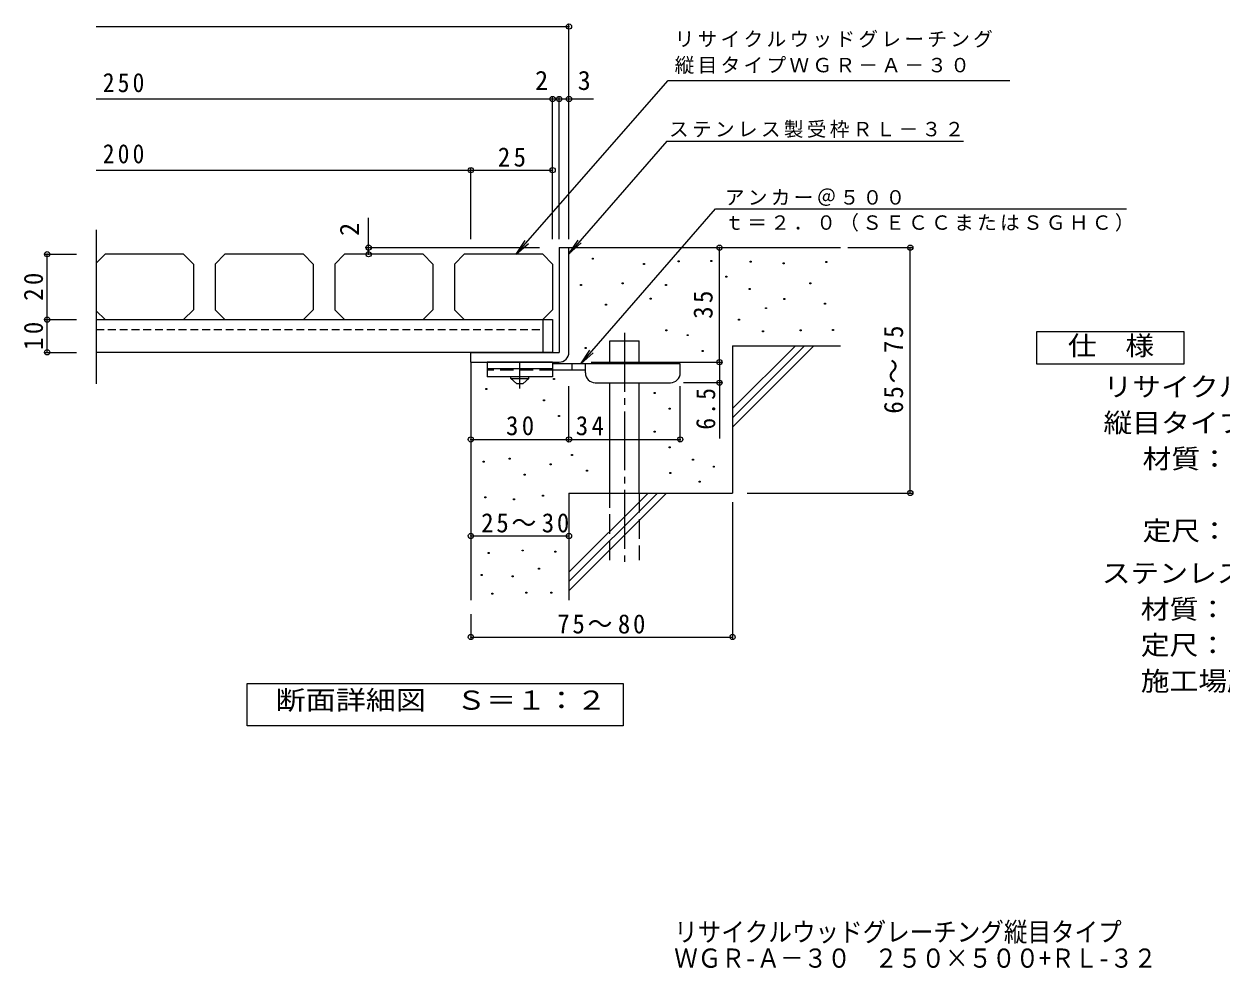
# Model space of a CAD drawing. Units: millimetres at full size. Extents: x -326 to 344, y -273 to 262.
# Drawn here: x -325.7 to 40.3, y -273 to 15.6 of the extents above; entities that cross this region are included whole.
import ezdxf
from ezdxf.enums import TextEntityAlignment as Align

# ---------------------------------------------------------------- set-up
doc = ezdxf.new("R2010")
doc.units = ezdxf.units.MM
doc.header["$LTSCALE"] = 2
doc.header["$PDMODE"] = 32
doc.header["$PDSIZE"] = 1.6
for name, pattern in [('CHAIN1', [8, 5, -1, 1, -1]), ('CHAIN2', [12, 9, -1, 1, -1]), ('DASHED1', [1.8, 1.2, -0.6]), ('DASHED2', [3, 2, -1]), ('DASHED3', [4, 3, -1])]:
    doc.linetypes.add(name, pattern=pattern)
for name, color, linetype, lineweight in [('D-0', 7, 'Continuous', 9), ('D-1', 2, 'Continuous', 9), ('D-3', 4, 'Continuous', 9), ('D-4', 7, 'Continuous', 9), ('D-5', 7, 'Continuous', 9), ('D-6', 6, 'Continuous', 5), ('D-9', 4, 'Continuous', 9), ('F-5', 7, 'Continuous', 9)]:
    doc.layers.add(name, color=color, linetype=linetype, lineweight=lineweight)
doc.styles.add('ＭＳ ゴシック', font='')
doc.styles.get('ＭＳ ゴシック').set_extended_font_data('MS Gothic')

msp = doc.modelspace()

# ---------------------------------------------------------------- linework, layer by layer
at = {"layer": 'D-0'}
for points in [[(-151.931, -56.306), (-151.931, -56.006), (-151.631, -56.006), (-151.631, -56.306)], [(-136.265, -57.926), (-136.265, -57.626), (-135.965, -57.626), (-135.965, -57.926)], [(-125.73, -57.116), (-125.73, -56.816), (-125.431, -56.816), (-125.431, -57.116)], [(-115.73, -57.007), (-115.73, -56.707), (-115.43, -56.707), (-115.43, -57.007)], [(-103.701, -57.21), (-103.701, -56.91), (-103.401, -56.91), (-103.401, -57.21)], [(-93.55, -57.752), (-93.55, -57.452), (-93.25, -57.452), (-93.25, -57.752)], [(-80.557, -57.346), (-80.557, -57.046), (-80.257, -57.046), (-80.257, -57.346)], [(-111.16, -61.804), (-111.16, -61.504), (-110.86, -61.504), (-110.86, -61.804)], [(-155.535, -64.368), (-155.535, -64.068), (-155.235, -64.068), (-155.235, -64.368)], [(-142.817, -63.827), (-142.817, -63.527), (-142.517, -63.527), (-142.517, -63.827)], [(-129.553, -64.369), (-129.553, -64.069), (-129.253, -64.069), (-129.253, -64.369)], [(-103.972, -65.602), (-103.972, -65.302), (-103.672, -65.302), (-103.672, -65.602)], [(-85.429, -63.842), (-85.429, -63.542), (-85.129, -63.542), (-85.129, -63.842)], [(-134.29, -68.565), (-134.29, -68.265), (-133.99, -68.265), (-133.99, -68.565)], [(-93.415, -68.58), (-93.415, -68.28), (-93.115, -68.28), (-93.115, -68.58)], [(-147.95, -70.328), (-147.95, -70.028), (-147.65, -70.028), (-147.65, -70.328)], [(-98.964, -71.422), (-98.964, -71.122), (-98.664, -71.122), (-98.664, -71.422)], [(-80.963, -70.068), (-80.963, -69.768), (-80.663, -69.768), (-80.663, -70.068)], [(-107.253, -74.918), (-107.253, -74.618), (-106.953, -74.618), (-106.953, -74.918)], [(-129.418, -78.175), (-129.418, -77.875), (-129.118, -77.875), (-129.118, -78.175)], [(-122.912, -79.672), (-122.912, -79.372), (-122.612, -79.372), (-122.612, -79.672)], [(-99.912, -78.46), (-99.912, -78.16), (-99.612, -78.16), (-99.612, -78.46)], [(-88.407, -78.189), (-88.407, -77.889), (-88.107, -77.889), (-88.107, -78.189)], [(-78.526, -78.054), (-78.526, -77.754), (-78.226, -77.754), (-78.226, -78.054)], [(-154.091, -83.586), (-154.091, -83.286), (-153.791, -83.286), (-153.791, -83.586)], [(-118.342, -84.469), (-118.342, -84.169), (-118.042, -84.169), (-118.042, -84.469)], [(-163.834, -93.108), (-163.834, -92.808), (-163.534, -92.808), (-163.534, -93.108)], [(-184.513, -96.083), (-184.513, -95.783), (-184.213, -95.783), (-184.213, -96.083)], [(-133.054, -97.341), (-133.054, -97.041), (-132.754, -97.041), (-132.754, -97.341)], [(-166.816, -99.571), (-166.816, -99.27), (-166.516, -99.27), (-166.516, -99.571)], [(-128.484, -102.138), (-128.484, -101.838), (-128.184, -101.838), (-128.184, -102.138)], [(-162.246, -104.368), (-162.246, -104.068), (-161.946, -104.068), (-161.946, -104.368)], [(-133.054, -109.174), (-133.054, -108.874), (-132.754, -108.874), (-132.754, -109.174)], [(-158.28, -116.29), (-158.28, -115.99), (-157.98, -115.99), (-157.98, -116.29)], [(-128.484, -113.971), (-128.484, -113.671), (-128.184, -113.671), (-128.184, -113.971)], [(-185.301, -118.316), (-185.301, -118.016), (-185.001, -118.016), (-185.001, -118.316)], [(-177.354, -117.467), (-177.354, -117.167), (-177.054, -117.167), (-177.054, -117.467)], [(-164.844, -119.145), (-164.844, -118.845), (-164.544, -118.845), (-164.544, -119.145)], [(-121.307, -117.712), (-121.307, -117.412), (-121.007, -117.412), (-121.007, -117.712)], [(-114.935, -119.862), (-114.935, -119.562), (-114.635, -119.562), (-114.635, -119.862)], [(-172.784, -122.265), (-172.784, -121.964), (-172.484, -121.964), (-172.484, -122.265)], [(-153.71, -121.087), (-153.71, -120.787), (-153.41, -120.787), (-153.41, -121.087)], [(-128.21, -121.772), (-128.21, -121.472), (-127.91, -121.472), (-127.91, -121.772)], [(-119.257, -124.454), (-119.257, -124.154), (-118.957, -124.154), (-118.957, -124.454)], [(-184.818, -129.201), (-184.818, -128.901), (-184.518, -128.901), (-184.518, -129.201)], [(-175.986, -129.81), (-175.986, -129.51), (-175.686, -129.51), (-175.686, -129.81)], [(-167.155, -128.744), (-167.155, -128.444), (-166.855, -128.444), (-166.855, -128.744)], [(-183.752, -146.255), (-183.752, -145.955), (-183.452, -145.955), (-183.452, -146.255)], [(-173.398, -145.494), (-173.398, -145.194), (-173.098, -145.194), (-173.098, -145.494)], [(-163.424, -145.875), (-163.424, -145.575), (-163.124, -145.575), (-163.124, -145.875)], [(-185.884, -152.955), (-185.884, -152.655), (-185.584, -152.655), (-185.584, -152.955)], [(-176.443, -153.412), (-176.443, -153.112), (-176.143, -153.112), (-176.143, -153.412)], [(-168.373, -151.052), (-168.373, -150.752), (-168.073, -150.752), (-168.073, -151.052)], [(-182.61, -158.665), (-182.61, -158.365), (-182.31, -158.365), (-182.31, -158.665)], [(-172.256, -158.361), (-172.256, -158.061), (-171.956, -158.061), (-171.956, -158.361)], [(-164.642, -158.361), (-164.642, -158.061), (-164.342, -158.061), (-164.342, -158.361)]]:
    msp.add_lwpolyline(points, close=True, dxfattribs=at)
at = {"layer": 'D-1'}
for p, q in [((-162.07, -52.773), (-162.07, -84.773)), ((-162.07, -52.773), (-159.07, -52.773)), ((-159.07, -84.773), (-159.07, -52.773)), ((-189.07, -84.773), (-162.07, -84.773)), ((-189.07, -87.773), (-189.07, -84.773)), ((-189.07, -87.773), (-162.07, -87.773))]:
    msp.add_line(p, q, dxfattribs=at)
msp.add_arc((-162.07, -84.773), 3, 270, 0, dxfattribs=at)
at = {"layer": 'D-3'}
for p, q in [((-303.604, -47.35), (-303.604, -94.375)), ((-276.87, -54.773), (-273.87, -57.773)), ((-267.27, -57.773), (-264.27, -54.773)), ((-240.27, -54.773), (-264.27, -54.773)), ((-240.27, -54.773), (-237.27, -57.773)), ((-230.67, -57.773), (-227.67, -54.773)), ((-203.67, -54.773), (-227.67, -54.773)), ((-203.67, -54.773), (-200.67, -57.773)), ((-194.07, -57.773), (-191.07, -54.773)), ((-167.07, -54.773), (-191.07, -54.773)), ((-167.07, -54.773), (-164.07, -57.773)), ((-273.87, -57.773), (-273.87, -71.773)), ((-267.27, -57.773), (-267.27, -71.773)), ((-237.27, -57.773), (-237.27, -71.773)), ((-200.67, -57.773), (-200.67, -71.773)), ((-164.07, -57.773), (-164.07, -71.773)), ((-300.87, -74.773), (-303.604, -72.039)), ((-276.87, -74.773), (-273.87, -71.773)), ((-267.27, -71.773), (-264.27, -74.773)), ((-240.27, -74.773), (-237.27, -71.773)), ((-203.67, -74.773), (-200.67, -71.773)), ((-167.07, -74.773), (-164.07, -71.773))]:
    msp.add_line(p, q, dxfattribs=at)
for points in [[(-276.87, -54.773), (-300.87, -54.773), (-303.604, -57.507)], [(-230.67, -57.773), (-230.67, -71.773), (-227.67, -74.773)], [(-194.07, -57.773), (-194.07, -71.773), (-191.07, -74.773)]]:
    msp.add_lwpolyline(points, dxfattribs=at)
at = {"layer": 'D-4'}
for p, q in [((-303.604, 14.8), (-159.07, 14.8)), ((-159.07, -50.182), (-159.07, 15.401)), ((-164.07, -50.182), (-164.07, -6.739)), ((-162.07, -50.182), (-162.07, -6.739)), ((-303.604, -7.339), (-164.07, -7.339)), ((-164.07, -7.339), (-163.07, -7.339)), ((-163.07, -7.339), (-151.538, -7.339)), ((-303.604, -29.089), (-189.07, -29.089)), ((-189.07, -50.182), (-189.07, -28.489)), ((-189.07, -29.089), (-164.07, -29.089)), ((-220.33, -54.773), (-220.33, -43.681)), ((-319.204, -54.773), (-309.604, -54.773)), ((-318.604, -74.773), (-318.604, -54.773)), ((-220.93, -52.773), (-168.071, -52.773)), ((-113.077, -87.773), (-113.077, -52.773)), ((-73.864, -52.773), (-54.133, -52.773)), ((-54.733, -127.773), (-54.733, -52.773)), ((-319.204, -74.773), (-309.604, -74.773)), ((-318.604, -84.773), (-318.604, -74.773)), ((-319.204, -84.773), (-309.604, -84.773)), ((-152.268, -87.773), (-112.477, -87.773)), ((-113.077, -87.773), (-113.077, -111.123)), ((-159.069, -111.994), (-159.069, -95.073)), ((-125.068, -111.994), (-125.068, -95.073)), ((-112.477, -94.073), (-124.068, -94.073)), ((-104.623, -127.773), (-54.133, -127.773)), ((-109.07, -130.528), (-109.07, -172.39)), ((-189.07, -140.897), (-159.07, -140.897)), ((-189.07, -164.773), (-189.07, -172.39)), ((-189.07, -171.79), (-109.07, -171.79))]:
    msp.add_line(p, q, dxfattribs=at)
msp.add_lwpolyline([(-189.069, -111.394), (-159.069, -111.394), (-125.068, -111.394)], dxfattribs=at)
for p in [(-159.07, 14.8), (-164.07, -7.339), (-162.07, -7.339), (-159.07, -7.339), (-189.07, -29.089), (-164.07, -29.089), (-318.604, -54.773), (-220.33, -52.773), (-220.33, -54.773), (-113.077, -52.773), (-54.733, -52.773), (-318.604, -74.773), (-318.604, -84.773), (-113.077, -87.773), (-113.077, -94.073), (-189.069, -111.394), (-159.069, -111.394), (-125.068, -111.394), (-54.733, -127.773), (-189.07, -140.897), (-159.07, -140.897), (-189.07, -171.79), (-109.07, -171.79)]:
    msp.add_point(p, dxfattribs=at)
at = {"layer": 'D-5'}
for p, q in [((-175.244, -54.773), (-128.754, -1.663)), ((-128.754, -1.663), (-24.273, -1.663)), ((-129.107, -20.191), (-159.07, -54.617)), ((-129.107, -20.191), (-38.442, -20.191)), ((-155.447, -88.273), (-114.262, -40.955)), ((-114.262, -40.955), (11.413, -40.955)), ((-175.244, -54.773), (-172.481, -50.605)), ((-159.07, -54.617), (-156.308, -50.449)), ((-175.244, -54.773), (-171.497, -51.462)), ((-159.07, -54.617), (-155.323, -51.306)), ((-16.077, -78.405), (28.923, -78.405)), ((-16.077, -88.406), (-16.077, -78.405)), ((28.923, -78.405), (28.923, -88.406)), ((-155.447, -88.273), (-152.684, -84.105)), ((-155.447, -88.273), (-151.7, -84.962)), ((28.923, -88.406), (-16.077, -88.406))]:
    msp.add_line(p, q, dxfattribs=at)
msp.add_lwpolyline([(-257.469, -198.961), (-257.469, -185.961), (-142.469, -185.961), (-142.469, -198.961)], close=True, dxfattribs=at)
at = {"layer": 'D-6'}
for p, q in [((-159.07, -52.773), (-76.07, -52.773)), ((-167.07, -74.773), (-167.07, -84.773)), ((-146.612, -88.273), (-146.612, -81.273)), ((-146.612, -81.273), (-137.612, -81.273)), ((-137.612, -88.273), (-137.612, -81.273)), ((-109.07, -101.975), (-89.868, -82.773)), ((-109.07, -82.773), (-76.07, -82.773)), ((-109.07, -104.803), (-87.04, -82.773)), ((-109.07, -82.773), (-109.07, -127.773)), ((-109.07, -107.631), (-84.212, -82.773)), ((-164.07, -84.773), (-303.604, -84.773)), ((-189.07, -87.773), (-189.07, -160.503)), ((-146.612, -127.773), (-146.612, -94.073)), ((-137.612, -127.773), (-137.612, -94.073)), ((-159.07, -127.773), (-109.07, -127.773)), ((-159.07, -127.773), (-159.07, -160.503)), ((-159.07, -151.975), (-134.869, -127.773)), ((-159.07, -154.803), (-132.04, -127.773)), ((-159.07, -157.631), (-129.212, -127.773))]:
    msp.add_line(p, q, dxfattribs=at)
at = {"layer": 'D-6', "linetype": 'DASHED1'}
msp.add_line((-303.604, -77.773), (-167.07, -77.773), dxfattribs=at)
at = {"layer": 'D-6', "linetype": 'CHAIN2'}
msp.add_line((-142.112, -78.823), (-142.112, -150.439), dxfattribs=at)
at = {"layer": 'D-6', "linetype": 'DASHED3'}
for p, q in [((-146.612, -148.273), (-146.612, -127.773)), ((-137.612, -127.773), (-137.612, -148.273))]:
    msp.add_line(p, q, dxfattribs=at)
at = {"layer": 'D-6'}
msp.add_lwpolyline([(-303.604, -74.773), (-164.07, -74.773), (-164.07, -84.773)], dxfattribs=at)
at = {"layer": 'D-9', "color": 3}
for p, q in [((-184.069, -87.773), (-184.069, -92.273)), ((-164.068, -87.773), (-184.069, -87.773)), ((-164.068, -87.773), (-164.068, -92.273)), ((-164.068, -89.773), (-184.069, -89.773)), ((-164.068, -92.273), (-184.069, -92.273))]:
    msp.add_line(p, q, dxfattribs=at)
at = {"layer": 'D-9', "linetype": 'CHAIN1'}
msp.add_line((-174.068, -95.821), (-174.068, -87.773), dxfattribs=at)
at = {"layer": 'D-9', "color": 3, "linetype": 'DASHED2'}
msp.add_line((-164.068, -90.273), (-184.069, -90.273), dxfattribs=at)
at = {"layer": 'D-9'}
for p, q in [((-125.069, -88.273), (-164.068, -88.273)), ((-154.063, -90.273), (-164.068, -90.273)), ((-158.069, -90.273), (-158.069, -88.273)), ((-154.068, -91.073), (-154.068, -88.273)), ((-125.069, -91.073), (-125.069, -88.273)), ((-151.068, -94.073), (-128.068, -94.073))]:
    msp.add_line(p, q, dxfattribs=at)
at = {"layer": 'D-9', "color": 2}
for p, q in [((-176.819, -92.773), (-176.819, -92.273)), ((-176.819, -92.773), (-175.068, -94.273)), ((-176.819, -92.773), (-171.319, -92.773)), ((-175.068, -94.273), (-173.069, -94.273)), ((-173.069, -94.273), (-171.319, -92.773)), ((-171.319, -92.773), (-171.319, -92.273))]:
    msp.add_line(p, q, dxfattribs=at)
at = {"layer": 'D-9'}
for centre, start, end in [((-151.068, -91.073), 180, 270), ((-128.068, -91.073), 270, 0)]:
    msp.add_arc(centre, 3, start, end, dxfattribs=at)

# ---------------------------------------------------------------- texts
at = {"layer": 'D-1', "insert": (-301.604, -27.089), "char_height": 5.865, "attachment_point": 7, "style": 'ＭＳ ゴシック'}
msp.add_mtext('\\T1.27;\\W0.9;200', dxfattribs=at)
at = {"layer": 'D-3', "color": 2, "insert": (-301.604, -5.339), "char_height": 5.865, "attachment_point": 7, "style": 'ＭＳ ゴシック'}
msp.add_mtext('\\T1.27;\\W0.9;250', dxfattribs=at)
at = {"layer": 'D-4', "color": 2, "style": 'ＭＳ ゴシック'}
for s, p in [('2', (-169.438, -6.339)), ('3', (-156.41, -6.339))]:
    msp.add_text(s, height=5.865, dxfattribs=at).set_placement(p, align=Align.BOTTOM_LEFT)
msp.add_text('2', height=5.865, rotation=90, dxfattribs=at).set_placement((-221.53, -49.183), align=Align.BOTTOM_LEFT)
at = {"layer": 'D-4', "color": 2, "char_height": 5.865, "attachment_point": 7, "style": 'ＭＳ ゴシック'}
for s, insert in [('\\T1.27;\\W0.95;25', (-180.82, -28.089)), ('\\T1.27;\\W0.95;30', (-178.319, -110.194)), ('\\T1.27;\\W0.95;34', (-156.995, -110.194)), ('\\T1.22;\\W0.95;25～30', (-185.911, -139.897)), ('\\T1.22;\\W0.95;75～80', (-162.644, -170.79))]:
    msp.add_mtext(s, dxfattribs=dict(at, insert=insert))
at = {"layer": 'D-4', "color": 2, "char_height": 5.865, "attachment_point": 7, "rotation": 90, "style": 'ＭＳ ゴシック'}
for s, insert in [('\\T1.27;\\W0.95;20', (-319.804, -69.023)), ('\\T1.27;\\W0.95;35', (-115.077, -74.523)), ('\\T1.27;\\W0.95;10', (-319.804, -84.023)), ('\\T1.22;\\W0.95;65～75', (-56.839, -103.523)), ('\\T1.27;\\W0.9;6.5', (-114.277, -108.412))]:
    msp.add_mtext(s, dxfattribs=dict(at, insert=insert))
at = {"layer": 'D-5', "color": 2, "style": 'ＭＳ ゴシック'}
for s, width, p in [('仕\u3000様', 1.1, (-6.577, -87.405)), ('リサイクルウッドグレーチング', 1.1, (4.341, -99.99)), ('縦目タイプ\u3000ＷＧＲ－Ａ－３０\u3000２５０×５００（色：チョコ）', 1.1, (4.341, -110.99)), ('材質：メインバー\u3000（リサイクルウッド）', 1.1, (16.283, -121.99)), ('定尺：４９９', 1.1, (16.283, -143.99)), ('ステンレス製受枠\u3000ＲＬ－３２', 1.1, (3.794, -156.95)), ('材質：ステンレス鋼板ｔ＝３．０（ＳＵＳ３０４）', 1.1, (15.736, -167.95)), ('定尺：２０００', 1.1, (15.736, -178.95)), ('施工場所の状況に合わせて、アンカーをプライヤー等で折り曲げてご使用ください。', 1.1, (15.736, -189.95)), ('断面詳細図\u3000Ｓ＝１：２', 1.15, (-248.784, -195.767))]:
    msp.add_text(s, height=5.865, dxfattribs=dict(at, width=width)).set_placement(p, align=Align.BOTTOM_LEFT)
at = {"layer": 'D-5', "char_height": 4.399, "attachment_point": 7, "style": 'ＭＳ ゴシック'}
for s, insert in [('\\T1.17;リサイクルウッドグレーチング', (-126.754, 8.337)), ('\\T1.17;縦目タイプＷＧＲ－Ａ－３０', (-126.754, 0.337)), ('\\T1.17;ステンレス製受枠ＲＬ－３２', (-128.484, -19.239)), ('\\T1.17;アンカー＠５００', (-111.415, -40.023)), ('\\T1.17;ｔ＝２．０（ＳＥＣＣまたはＳＧＨＣ）', (-111.534, -47.886))]:
    msp.add_mtext(s, dxfattribs=dict(at, insert=insert))
at = {"layer": 'F-5', "color": 2, "style": 'ＭＳ ゴシック', "width": 0.9}
for s, p in [('リサイクルウッドグレーチング縦目タイプ', (-126.9, -266.622)), ('ＷＧＲ-Ａ－３０\u3000２５０×５００+ＲＬ-３２', (-126.9, -274.622))]:
    msp.add_text(s, height=5.865, dxfattribs=at).set_placement(p, align=Align.BOTTOM_LEFT)

doc.saveas('drawing.dxf')
